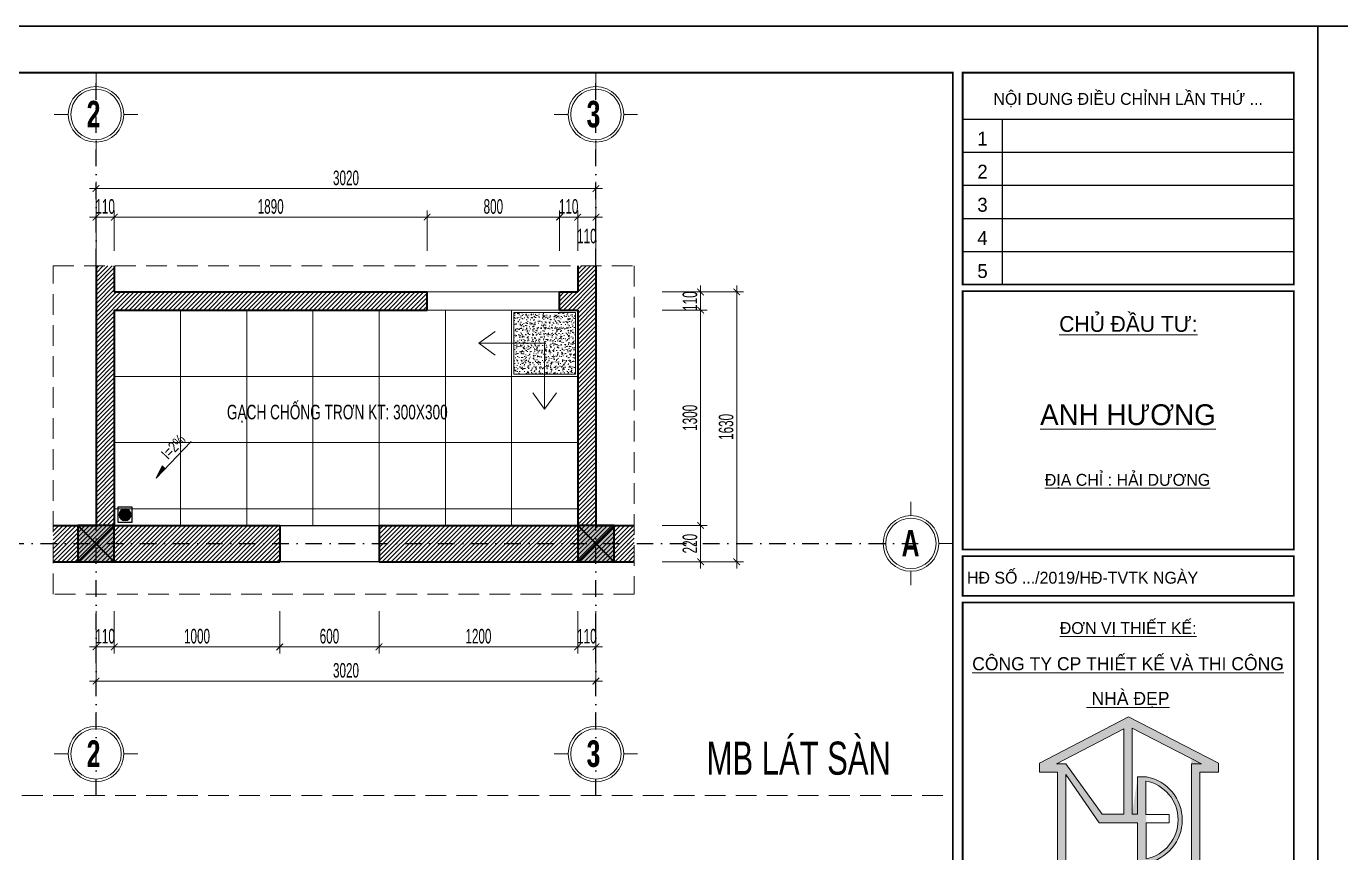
# Model space of a CAD drawing. Header units: inches. Extents: x 274208 to 641690, y -81912 to 129129.
# Drawn here: x 452918 to 460858, y -8001 to -3010 of the extents above; entities that cross this region are included whole.
import ezdxf
from ezdxf.enums import TextEntityAlignment as Align

# ---------------------------------------------------------------- set-up
doc = ezdxf.new("R2010")
doc.units = ezdxf.units.IN
doc.header["$MEASUREMENT"] = 0
doc.header["$PDMODE"] = 3
for name, pattern in [('$1$HIDDEN', [0.375, 0.25, -0.125]), ('DASHDOT', [1, 0.5, -0.25, 0, -0.25]), ('HIDDEN', [0.375, 0.25, -0.125])]:
    doc.linetypes.add(name, pattern=pattern)
for name, color, linetype, lineweight in [('01.Cut', 255, 'Continuous', 35), ('03.Manh', 251, 'Continuous', 13), ('05.Text', 253, 'Continuous', 18), ('06.betong', 2, 'Continuous', 35), ('08.Dim', 156, 'Continuous', 15), ('09.Hatch', 250, 'Continuous', 5), ('11.Khung bo', 32, 'Continuous', 50), ('12.Khung', 36, 'Continuous', 25), ('KH', 143, 'Continuous', 9)]:
    doc.layers.add(name, color=color, linetype=linetype, lineweight=lineweight)
for name, color, linetype in [('HACH', 250, 'Continuous'), ('NET VUA', 143, 'Continuous'), ('text', 7, 'Continuous'), ('TRUC', 250, 'DASHDOT')]:
    doc.layers.add(name, color=color, linetype=linetype)
doc.layers.add('Tpl_Bound', color=1, linetype='Continuous', plot=False)
doc.styles.add('AVANT', font='')
doc.styles.add('AVANTHB', font='')
doc.styles.add('Chuthich', font='', dxfattribs={"width": 0.8})
doc.styles.add('TT5_Ghi chu 1', font='', dxfattribs={"width": 0.7, "height": 240})
doc.styles.add('TT5_Text Dim', font='hoatbif.shx', dxfattribs={"width": 0.6})
doc.styles.add('VnAvantH', font='')
doc.styles.get('AVANT').set_extended_font_data('.VnAvant')
doc.styles.get('AVANTHB').set_extended_font_data('.VnAvantH', bold=True)
doc.styles.get('Chuthich').set_extended_font_data('.VnAvantH')
doc.styles.get('TT5_Ghi chu 1').set_extended_font_data('.VnBlackH')
doc.styles.get('VnAvantH').set_extended_font_data('.VnAvantH')
doc.dimstyles.new('TT5_Dim 1-40', dxfattribs={"dimscale": 40, "dimtxt": 2.2, "dimasz": 1, "dimexe": 1, "dimexo": 0.5, "dimgap": 0.5, "dimtad": 1, "dimdec": 0, "dimzin": 0, "dimdsep": 46, "dimtxsty": 'TT5_Text Dim', "dimblk": 'ARCHTICK', "dimcen": 0, "dimdle": 1, "dimclrd": 256, "dimclre": 256, "dimclrt": 1, "dimadec": 0, "dimazin": 0, "dimtfac": 0.015, "dimtdec": 0, "dimtix": 1, "dimtmove": 2, "dimatfit": 3, "dimldrblk": 'DOT', "dimfxl": 1, "dimtolj": 1, "dimtzin": 0, "dimlwd": -1, "dimlwe": -1, "dimarcsym": 1})

# ---------------------------------------------------------------- blocks, each defined once
blk = doc.blocks.new('100')
at = {"layer": '05.Text'}
h = blk.add_hatch(color=3, dxfattribs=at)
h.paths.add_polyline_path([(1897375, -927367), (1897375, -927501), (1897646, -927501), (1897646, -928998), (1898856, -928998), (1899794, -928998), (1899794, -927501), (1900078, -927501), (1900078, -927366), (1898717, -926668)])
h.paths.add_polyline_path([(1898772, -928138), (1898858, -927562, -0.921492), (1898987, -928872), (1899668, -928872), (1899668, -927297), (1898772, -926837)], flags=16)
h.paths.add_polyline_path([(1898646, -926846), (1898646, -928138), (1898318, -928138), (1897771, -927375), (1897631, -927375)], flags=16)
h.paths.add_polyline_path([(1898982, -927636, -0.822042), (1898987, -928808), (1898987, -928139), (1898982, -928139)], flags=16)
h.paths.add_polyline_path([(1897771, -927537), (1898273, -928265), (1898856, -928265), (1898856, -928872), (1897771, -928872)], flags=16)
for p, q in [((1898717, -926668), (1897375, -927367)), ((1900078, -927366), (1898717, -926668)), ((1899821, -927376), (1898772, -926837)), ((1898772, -926837), (1898772, -928138)), ((1898646, -926846), (1897631, -927375)), ((1898646, -926846), (1898646, -928138)), ((1897375, -927367), (1897375, -927501)), ((1897631, -927375), (1897771, -927375)), ((1897771, -927375), (1897771, -927375)), ((1897771, -927375), (1898318, -928138)), ((1899668, -928872), (1899668, -927376)), ((1899668, -927376), (1899821, -927376)), ((1900078, -927501), (1900078, -927366)), ((1897375, -927501), (1897646, -927501)), ((1897646, -927501), (1897646, -928998)), ((1897771, -927537), (1897771, -928872)), ((1898273, -928265), (1897771, -927537)), ((1898856, -928138), (1898856, -927573)), ((1898856, -928138), (1898856, -927573)), ((1898856, -927573), (1898987, -927573)), ((1898982, -927636), (1898982, -928139)), ((1899794, -928998), (1899794, -927501)), ((1899794, -927501), (1900078, -927501)), ((1898318, -928138), (1898646, -928138)), ((1898772, -928138), (1898856, -928138)), ((1898982, -928139), (1899330, -928139)), ((1899330, -928139), (1899330, -928265)), ((1898856, -928265), (1898273, -928265)), ((1898856, -928872), (1898856, -928265)), ((1899330, -928265), (1898987, -928265)), ((1898987, -928265), (1898987, -928808))]:
    blk.add_line(p, q, dxfattribs=at)
for radius, start, end in [(598, 281.4298, 79.1164), (660, 280.3316, 79.6684)]:
    blk.add_arc((1898869, -928223), radius, start, end, dxfattribs=at)
at = {"layer": '11.Khung bo', "const_width": 26.7}
for points in [[(1860913, -945240), (1860913, -916940), (1896063, -916940), (1896063, -945240)], [(1896213, -920140), (1896213, -916940), (1901213, -916940), (1901213, -920140)], [(1896213, -924140), (1901213, -924140), (1901213, -920240), (1896213, -920240)], [(1896213, -924840), (1901213, -924840), (1901213, -924240), (1896213, -924240)], [(1896213, -930771), (1901213, -930771), (1901213, -924940), (1896213, -924940)]]:
    blk.add_lwpolyline(points, close=True, dxfattribs=at)
at = {"layer": '12.Khung'}
for p, q in [((1896213, -917640), (1901213, -917640)), ((1896813, -920140), (1896813, -917640)), ((1896213, -918140), (1901213, -918140)), ((1896213, -918640), (1901213, -918640)), ((1896213, -919140), (1901213, -919140)), ((1896213, -919640), (1901213, -919640))]:
    blk.add_line(p, q, dxfattribs=at)
at = {"layer": '12.Khung', "color": 1}
blk.add_lwpolyline([(1901579, -945940), (1901579, -916240), (1859580, -916240), (1859580, -945940)], close=True, dxfattribs=at)
at = {"layer": '05.Text', "style": 'VnAvantH'}
for s, p in [('Néi dung ®iÒu chØnh lÇn thø ...', (1898713, -917329)), ('H§ sè .../2019/H§-TVTK ngµy ', (1898057, -924540))]:
    blk.add_text(s, height=180, dxfattribs=at).set_placement(p, align=Align.MIDDLE)
at = {"layer": '05.Text'}
for s, height, style, p in [('1', 210, 'AVANT', (1896513, -918040)), ('2', 210, 'AVANT', (1896513, -918540)), ('3', 210, 'AVANT', (1896513, -919040)), ('4', 210, 'AVANT', (1896513, -919540)), ('5', 210, 'AVANT', (1896513, -920040)), ('%%uChñ ®Çu t\xad:', 237.6, 'VnAvantH', (1898716, -920853)), ('%%Uanh H¦¥NG', 313.63, 'VnAvantH', (1898709, -922261)), ('%%U®Þa chØ : H¶I D¦¥NG', 180, 'VnAvantH', (1898703, -923178)), ('%%U®¬n vÞ thiÕt kÕ:', 180, 'VnAvantH', (1898713, -925416)), ('%%Uc«ng ty cp thiÕt kÕ vµ thi c«ng', 198, 'VnAvantH', (1898711, -925964)), ('%%U nhµ ®Ñp', 198, 'VnAvantH', (1898711, -926487))]:
    blk.add_text(s, height=height, dxfattribs=dict(at, style=style)).set_placement(p, align=Align.CENTER)
blk = doc.blocks.new('\xad3yjrtuktyl')
at = {"layer": '06.betong'}
blk.add_hatch(color=0, dxfattribs=at).paths.add_polyline_path([(-110, -110), (110, -110), (110, 110), (-110, 110)])
at = {"layer": '06.betong', "color": 0}
for p, q in [((-110, 110), (110, -110)), ((-110, -110), (110, 110))]:
    blk.add_line(p, q, dxfattribs=at)
blk.add_lwpolyline([(-110, -110), (110, -110), (110, 110), (-110, 110)], close=True, dxfattribs=at)
blk = doc.blocks.new('WH1')
h = blk.add_hatch()
h.set_pattern_fill('HONEY', color=250, angle=-180, style=0)
h.set_pattern_definition([(180, (28744.471, 7941.3756), (-4.7625, -2.74963), [3.175, -6.35]), (300, (28744.471, 7941.3756), (4.76249943, -2.74963099), [3.175, -6.35]), (240, (28744.471, 7941.3756), (-5.7e-07, -5.49926099), [-6.35, 3.175])])
h.paths.add_polyline_path([(120, 71, 1), (23, 71, 1)])
for p, q in [((0, 0), (0, 141)), ((0, 141), (146, 141)), ((146, 141), (146, 0)), ((146, 0), (0, 0))]:
    blk.add_line(p, q)
blk.add_circle((72, 71), 58.6)
at = {"color": 8}
blk.add_circle((72, 71), 48.6, dxfattribs=at)
blk = doc.blocks.new('_ARCHTICK')
at = {"color": 0, "linetype": 'ByBlock', "const_width": 0.15}
blk.add_lwpolyline([(-0.5, -0.5), (0.5, 0.5)], dxfattribs=at)
blk = doc.blocks.new('*D1163')
at = {"layer": '08.Dim', "transparency": 16777216}
for p, q in [((453339.3, -4366.4), (453339.3, -4123)), ((453449.3, -4366.4), (453449.3, -4123)), ((453339.3, -4163), (453299.3, -4163)), ((453339.3, -4163), (453449.3, -4163)), ((453449.3, -4163), (453489.3, -4163))]:
    blk.add_line(p, q, dxfattribs=at)
at = {"layer": 'Defpoints', "color": 0, "transparency": 16777216}
for p in [(453449.3, -4163), (453339.3, -4386.4), (453449.3, -4386.4)]:
    blk.add_point(p, dxfattribs=at)
at = {"layer": '08.Dim', "transparency": 16777216, "xscale": 40, "yscale": 40, "zscale": 40}
blk.add_blockref('_ARCHTICK', (453339.3, -4163), dxfattribs=at)
at = {"layer": '08.Dim', "transparency": 16777216, "xscale": 40, "yscale": 40, "zscale": 40, "rotation": 180}
blk.add_blockref('_ARCHTICK', (453449.3, -4163), dxfattribs=at)
at = {"layer": '08.Dim', "color": 1, "transparency": 16777216, "insert": (453394.3, -4099), "char_height": 88, "attachment_point": 5, "style": 'TT5_Text Dim'}
blk.add_mtext('\\A1;110', dxfattribs=at)
blk = doc.blocks.new('_DOT')
at = {"color": 1, "linetype": 'ByBlock'}
blk.add_line((-0.5, 0), (-1, 0), dxfattribs=at)
at = {"color": 1, "linetype": 'ByBlock', "const_width": 0.5}
blk.add_lwpolyline([(-0.25, 0, 1), (0.25, 0, 1)], format="xyb", close=True, dxfattribs=at)
blk = doc.blocks.new('*D1164')
at = {"layer": '08.Dim', "transparency": 16777216}
for p, q in [((453449.3, -4366.4), (453449.3, -4123)), ((455339.3, -4366.4), (455339.3, -4123)), ((453409.3, -4163), (455379.3, -4163))]:
    blk.add_line(p, q, dxfattribs=at)
at = {"layer": 'Defpoints', "color": 0, "transparency": 16777216}
for p in [(455339.3, -4163), (453449.3, -4386.4), (455339.3, -4386.4)]:
    blk.add_point(p, dxfattribs=at)
at = {"layer": '08.Dim', "transparency": 16777216, "xscale": 40, "yscale": 40, "zscale": 40, "rotation": 180}
blk.add_blockref('_ARCHTICK', (453449.3, -4163), dxfattribs=at)
at = {"layer": '08.Dim', "transparency": 16777216, "xscale": 40, "yscale": 40, "zscale": 40}
blk.add_blockref('_ARCHTICK', (455339.3, -4163), dxfattribs=at)
at = {"layer": '08.Dim', "color": 1, "transparency": 16777216, "insert": (454394.3, -4099), "char_height": 88, "attachment_point": 5, "style": 'TT5_Text Dim'}
blk.add_mtext('\\A1;1890', dxfattribs=at)
blk = doc.blocks.new('*D1165')
at = {"layer": '08.Dim', "transparency": 16777216}
for p, q in [((455339.3, -4366.4), (455339.3, -4123)), ((456139.3, -4366.4), (456139.3, -4123)), ((455299.3, -4163), (456179.3, -4163))]:
    blk.add_line(p, q, dxfattribs=at)
at = {"layer": 'Defpoints', "color": 0, "transparency": 16777216}
for p in [(456139.3, -4163), (455339.3, -4386.4), (456139.3, -4386.4)]:
    blk.add_point(p, dxfattribs=at)
at = {"layer": '08.Dim', "transparency": 16777216, "xscale": 40, "yscale": 40, "zscale": 40, "rotation": 180}
blk.add_blockref('_ARCHTICK', (455339.3, -4163), dxfattribs=at)
at = {"layer": '08.Dim', "transparency": 16777216, "xscale": 40, "yscale": 40, "zscale": 40}
blk.add_blockref('_ARCHTICK', (456139.3, -4163), dxfattribs=at)
at = {"layer": '08.Dim', "color": 1, "transparency": 16777216, "insert": (455739.3, -4099), "char_height": 88, "attachment_point": 5, "style": 'TT5_Text Dim'}
blk.add_mtext('\\A1;800', dxfattribs=at)
blk = doc.blocks.new('*D1166')
at = {"layer": '08.Dim', "transparency": 16777216}
for p, q in [((456139.3, -4366.4), (456139.3, -4123)), ((456249.3, -4366.4), (456249.3, -4123)), ((456139.3, -4163), (456099.3, -4163)), ((456139.3, -4163), (456249.3, -4163)), ((456249.3, -4163), (456289.3, -4163))]:
    blk.add_line(p, q, dxfattribs=at)
at = {"layer": 'Defpoints', "color": 0, "transparency": 16777216}
for p in [(456249.3, -4163), (456139.3, -4386.4), (456249.3, -4386.4)]:
    blk.add_point(p, dxfattribs=at)
at = {"layer": '08.Dim', "transparency": 16777216, "xscale": 40, "yscale": 40, "zscale": 40}
blk.add_blockref('_ARCHTICK', (456139.3, -4163), dxfattribs=at)
at = {"layer": '08.Dim', "transparency": 16777216, "xscale": 40, "yscale": 40, "zscale": 40, "rotation": 180}
blk.add_blockref('_ARCHTICK', (456249.3, -4163), dxfattribs=at)
at = {"layer": '08.Dim', "color": 1, "transparency": 16777216, "insert": (456194.3, -4099), "char_height": 88, "attachment_point": 5, "style": 'TT5_Text Dim'}
blk.add_mtext('\\A1;110', dxfattribs=at)
blk = doc.blocks.new('*D1167')
at = {"layer": '08.Dim', "transparency": 16777216}
for p, q in [((456249.3, -4366.4), (456249.3, -4123)), ((456359.3, -4366.4), (456359.3, -4123)), ((456209.3, -4163), (456399.3, -4163))]:
    blk.add_line(p, q, dxfattribs=at)
at = {"layer": 'Defpoints', "color": 0, "transparency": 16777216}
for p in [(456359.3, -4163), (456249.3, -4386.4), (456359.3, -4386.4)]:
    blk.add_point(p, dxfattribs=at)
at = {"layer": '08.Dim', "transparency": 16777216, "xscale": 40, "yscale": 40, "zscale": 40, "rotation": 180}
blk.add_blockref('_ARCHTICK', (456249.3, -4163), dxfattribs=at)
at = {"layer": '08.Dim', "transparency": 16777216, "xscale": 40, "yscale": 40, "zscale": 40}
blk.add_blockref('_ARCHTICK', (456359.3, -4163), dxfattribs=at)
at = {"layer": '08.Dim', "color": 1, "transparency": 16777216, "insert": (456304.3, -4277.9), "char_height": 88, "attachment_point": 5, "style": 'TT5_Text Dim'}
blk.add_mtext('\\A1;110', dxfattribs=at)
blk = doc.blocks.new('*D1168')
at = {"layer": '08.Dim', "transparency": 16777216}
for p, q in [((453339.3, -4366.4), (453339.3, -3950.5)), ((456359.3, -4366.4), (456359.3, -3950.5)), ((453299.3, -3990.5), (456399.3, -3990.5))]:
    blk.add_line(p, q, dxfattribs=at)
at = {"layer": 'Defpoints', "color": 0, "transparency": 16777216}
for p in [(456359.3, -3990.5), (453339.3, -4386.4), (456359.3, -4386.4)]:
    blk.add_point(p, dxfattribs=at)
at = {"layer": '08.Dim', "transparency": 16777216, "xscale": 40, "yscale": 40, "zscale": 40, "rotation": 180}
blk.add_blockref('_ARCHTICK', (453339.3, -3990.5), dxfattribs=at)
at = {"layer": '08.Dim', "transparency": 16777216, "xscale": 40, "yscale": 40, "zscale": 40}
blk.add_blockref('_ARCHTICK', (456359.3, -3990.5), dxfattribs=at)
at = {"layer": '08.Dim', "color": 1, "transparency": 16777216, "insert": (454849.3, -3926.5), "char_height": 88, "attachment_point": 5, "style": 'TT5_Text Dim'}
blk.add_mtext('\\A1;3020', dxfattribs=at)
blk = doc.blocks.new('*D1173')
at = {"layer": '08.Dim', "transparency": 16777216}
for p, q in [((456991.3, -4614.9), (456991.3, -4574.9)), ((456759.9, -4614.9), (457031.3, -4614.9)), ((456991.3, -4614.9), (456991.3, -4724.9)), ((456759.9, -4724.9), (457031.3, -4724.9)), ((456991.3, -4724.9), (456991.3, -4764.9))]:
    blk.add_line(p, q, dxfattribs=at)
at = {"layer": 'Defpoints', "color": 0, "transparency": 16777216}
for p in [(456739.9, -4614.9), (456739.9, -4724.9), (456991.3, -4724.9)]:
    blk.add_point(p, dxfattribs=at)
at = {"layer": '08.Dim', "transparency": 16777216, "xscale": 40, "yscale": 40, "zscale": 40}
for p, rotation in [((456991.3, -4614.9), 270), ((456991.3, -4724.9), 90)]:
    blk.add_blockref('_ARCHTICK', p, dxfattribs=dict(at, rotation=rotation))
at = {"layer": '08.Dim', "color": 1, "transparency": 16777216, "insert": (456927.3, -4669.9), "char_height": 88, "attachment_point": 5, "rotation": 90, "style": 'TT5_Text Dim'}
blk.add_mtext('\\A1;110', dxfattribs=at)
blk = doc.blocks.new('*D1174')
at = {"layer": '08.Dim', "transparency": 16777216}
for p, q in [((456759.9, -4724.9), (457031.3, -4724.9)), ((456991.3, -4684.9), (456991.3, -6064.9)), ((456759.9, -6024.9), (457031.3, -6024.9))]:
    blk.add_line(p, q, dxfattribs=at)
at = {"layer": 'Defpoints', "color": 0, "transparency": 16777216}
for p in [(456739.9, -4724.9), (456739.9, -6024.9), (456991.3, -6024.9)]:
    blk.add_point(p, dxfattribs=at)
at = {"layer": '08.Dim', "transparency": 16777216, "xscale": 40, "yscale": 40, "zscale": 40}
for p, rotation in [((456991.3, -4724.9), 90), ((456991.3, -6024.9), 270)]:
    blk.add_blockref('_ARCHTICK', p, dxfattribs=dict(at, rotation=rotation))
at = {"layer": '08.Dim', "color": 1, "transparency": 16777216, "insert": (456927.3, -5374.9), "char_height": 88, "attachment_point": 5, "rotation": 90, "style": 'TT5_Text Dim'}
blk.add_mtext('\\A1;1300', dxfattribs=at)
blk = doc.blocks.new('*D1175')
at = {"layer": '08.Dim', "transparency": 16777216}
for p, q in [((456759.9, -6024.9), (457031.3, -6024.9)), ((456991.3, -5984.9), (456991.3, -6284.9)), ((456759.9, -6244.9), (457031.3, -6244.9))]:
    blk.add_line(p, q, dxfattribs=at)
at = {"layer": 'Defpoints', "color": 0, "transparency": 16777216}
for p in [(456739.9, -6024.9), (456739.9, -6244.9), (456991.3, -6244.9)]:
    blk.add_point(p, dxfattribs=at)
at = {"layer": '08.Dim', "transparency": 16777216, "xscale": 40, "yscale": 40, "zscale": 40}
for p, rotation in [((456991.3, -6024.9), 90), ((456991.3, -6244.9), 270)]:
    blk.add_blockref('_ARCHTICK', p, dxfattribs=dict(at, rotation=rotation))
at = {"layer": '08.Dim', "color": 1, "transparency": 16777216, "insert": (456927.3, -6134.9), "char_height": 88, "attachment_point": 5, "rotation": 90, "style": 'TT5_Text Dim'}
blk.add_mtext('\\A1;220', dxfattribs=at)
blk = doc.blocks.new('*D1176')
at = {"layer": '08.Dim', "transparency": 16777216}
for p, q in [((457209.7, -4574.9), (457209.7, -6284.9)), ((456759.9, -4614.9), (457249.7, -4614.9)), ((456759.9, -6244.9), (457249.7, -6244.9))]:
    blk.add_line(p, q, dxfattribs=at)
at = {"layer": 'Defpoints', "color": 0, "transparency": 16777216}
for p in [(456739.9, -4614.9), (456739.9, -6244.9), (457209.7, -6244.9)]:
    blk.add_point(p, dxfattribs=at)
at = {"layer": '08.Dim', "transparency": 16777216, "xscale": 40, "yscale": 40, "zscale": 40}
for p, rotation in [((457209.7, -4614.9), 90), ((457209.7, -6244.9), 270)]:
    blk.add_blockref('_ARCHTICK', p, dxfattribs=dict(at, rotation=rotation))
at = {"layer": '08.Dim', "color": 1, "transparency": 16777216, "insert": (457145.7, -5429.9), "char_height": 88, "attachment_point": 5, "rotation": 90, "style": 'TT5_Text Dim'}
blk.add_mtext('\\A1;1630', dxfattribs=at)
blk = doc.blocks.new('*D1177')
at = {"layer": '08.Dim', "transparency": 16777216}
for p, q in [((453339.3, -6543), (453339.3, -6798.2)), ((453449.3, -6543), (453449.3, -6798.2)), ((453339.3, -6758.2), (453299.3, -6758.2)), ((453339.3, -6758.2), (453449.3, -6758.2)), ((453449.3, -6758.2), (453489.3, -6758.2))]:
    blk.add_line(p, q, dxfattribs=at)
at = {"layer": 'Defpoints', "color": 0, "transparency": 16777216}
for p in [(453339.3, -6523), (453449.3, -6523), (453449.3, -6758.2)]:
    blk.add_point(p, dxfattribs=at)
at = {"layer": '08.Dim', "transparency": 16777216, "xscale": 40, "yscale": 40, "zscale": 40}
blk.add_blockref('_ARCHTICK', (453339.3, -6758.2), dxfattribs=at)
at = {"layer": '08.Dim', "transparency": 16777216, "xscale": 40, "yscale": 40, "zscale": 40, "rotation": 180}
blk.add_blockref('_ARCHTICK', (453449.3, -6758.2), dxfattribs=at)
at = {"layer": '08.Dim', "color": 1, "transparency": 16777216, "insert": (453394.3, -6694.2), "char_height": 88, "attachment_point": 5, "style": 'TT5_Text Dim'}
blk.add_mtext('\\A1;110', dxfattribs=at)
blk = doc.blocks.new('*D1178')
at = {"layer": '08.Dim', "transparency": 16777216}
for p, q in [((453449.3, -6543), (453449.3, -6798.2)), ((454449.3, -6543), (454449.3, -6798.2)), ((453409.3, -6758.2), (454489.3, -6758.2))]:
    blk.add_line(p, q, dxfattribs=at)
at = {"layer": 'Defpoints', "color": 0, "transparency": 16777216}
for p in [(453449.3, -6523), (454449.3, -6523), (454449.3, -6758.2)]:
    blk.add_point(p, dxfattribs=at)
at = {"layer": '08.Dim', "transparency": 16777216, "xscale": 40, "yscale": 40, "zscale": 40, "rotation": 180}
blk.add_blockref('_ARCHTICK', (453449.3, -6758.2), dxfattribs=at)
at = {"layer": '08.Dim', "transparency": 16777216, "xscale": 40, "yscale": 40, "zscale": 40}
blk.add_blockref('_ARCHTICK', (454449.3, -6758.2), dxfattribs=at)
at = {"layer": '08.Dim', "color": 1, "transparency": 16777216, "insert": (453949.3, -6694.2), "char_height": 88, "attachment_point": 5, "style": 'TT5_Text Dim'}
blk.add_mtext('\\A1;1000', dxfattribs=at)
blk = doc.blocks.new('*D1179')
at = {"layer": '08.Dim', "transparency": 16777216}
for p, q in [((454449.3, -6543), (454449.3, -6798.2)), ((455049.3, -6543), (455049.3, -6798.2)), ((454409.3, -6758.2), (455089.3, -6758.2))]:
    blk.add_line(p, q, dxfattribs=at)
at = {"layer": 'Defpoints', "color": 0, "transparency": 16777216}
for p in [(454449.3, -6523), (455049.3, -6523), (455049.3, -6758.2)]:
    blk.add_point(p, dxfattribs=at)
at = {"layer": '08.Dim', "transparency": 16777216, "xscale": 40, "yscale": 40, "zscale": 40, "rotation": 180}
blk.add_blockref('_ARCHTICK', (454449.3, -6758.2), dxfattribs=at)
at = {"layer": '08.Dim', "transparency": 16777216, "xscale": 40, "yscale": 40, "zscale": 40}
blk.add_blockref('_ARCHTICK', (455049.3, -6758.2), dxfattribs=at)
at = {"layer": '08.Dim', "color": 1, "transparency": 16777216, "insert": (454749.3, -6694.2), "char_height": 88, "attachment_point": 5, "style": 'TT5_Text Dim'}
blk.add_mtext('\\A1;600', dxfattribs=at)
blk = doc.blocks.new('*D1180')
at = {"layer": '08.Dim', "transparency": 16777216}
for p, q in [((455049.3, -6543), (455049.3, -6798.2)), ((456249.3, -6543), (456249.3, -6798.2)), ((455009.3, -6758.2), (456289.3, -6758.2))]:
    blk.add_line(p, q, dxfattribs=at)
at = {"layer": 'Defpoints', "color": 0, "transparency": 16777216}
for p in [(455049.3, -6523), (456249.3, -6523), (456249.3, -6758.2)]:
    blk.add_point(p, dxfattribs=at)
at = {"layer": '08.Dim', "transparency": 16777216, "xscale": 40, "yscale": 40, "zscale": 40, "rotation": 180}
blk.add_blockref('_ARCHTICK', (455049.3, -6758.2), dxfattribs=at)
at = {"layer": '08.Dim', "transparency": 16777216, "xscale": 40, "yscale": 40, "zscale": 40}
blk.add_blockref('_ARCHTICK', (456249.3, -6758.2), dxfattribs=at)
at = {"layer": '08.Dim', "color": 1, "transparency": 16777216, "insert": (455649.3, -6694.2), "char_height": 88, "attachment_point": 5, "style": 'TT5_Text Dim'}
blk.add_mtext('\\A1;1200', dxfattribs=at)
blk = doc.blocks.new('*D1181')
at = {"layer": '08.Dim', "transparency": 16777216}
for p, q in [((456249.3, -6543), (456249.3, -6798.2)), ((456359.3, -6543), (456359.3, -6798.2)), ((456249.3, -6758.2), (456209.3, -6758.2)), ((456249.3, -6758.2), (456359.3, -6758.2)), ((456359.3, -6758.2), (456399.3, -6758.2))]:
    blk.add_line(p, q, dxfattribs=at)
at = {"layer": 'Defpoints', "color": 0, "transparency": 16777216}
for p in [(456249.3, -6523), (456359.3, -6523), (456359.3, -6758.2)]:
    blk.add_point(p, dxfattribs=at)
at = {"layer": '08.Dim', "transparency": 16777216, "xscale": 40, "yscale": 40, "zscale": 40}
blk.add_blockref('_ARCHTICK', (456249.3, -6758.2), dxfattribs=at)
at = {"layer": '08.Dim', "transparency": 16777216, "xscale": 40, "yscale": 40, "zscale": 40, "rotation": 180}
blk.add_blockref('_ARCHTICK', (456359.3, -6758.2), dxfattribs=at)
at = {"layer": '08.Dim', "color": 1, "transparency": 16777216, "insert": (456304.3, -6694.2), "char_height": 88, "attachment_point": 5, "style": 'TT5_Text Dim'}
blk.add_mtext('\\A1;110', dxfattribs=at)
blk = doc.blocks.new('*D1182')
at = {"layer": '08.Dim', "transparency": 16777216}
for p, q in [((453339.3, -6543), (453339.3, -7004.7)), ((456359.3, -6543), (456359.3, -7004.7)), ((453299.3, -6964.7), (456399.3, -6964.7))]:
    blk.add_line(p, q, dxfattribs=at)
at = {"layer": 'Defpoints', "color": 0, "transparency": 16777216}
for p in [(453339.3, -6523), (456359.3, -6523), (456359.3, -6964.7)]:
    blk.add_point(p, dxfattribs=at)
at = {"layer": '08.Dim', "transparency": 16777216, "xscale": 40, "yscale": 40, "zscale": 40, "rotation": 180}
blk.add_blockref('_ARCHTICK', (453339.3, -6964.7), dxfattribs=at)
at = {"layer": '08.Dim', "transparency": 16777216, "xscale": 40, "yscale": 40, "zscale": 40}
blk.add_blockref('_ARCHTICK', (456359.3, -6964.7), dxfattribs=at)
at = {"layer": '08.Dim', "color": 1, "transparency": 16777216, "insert": (454849.3, -6900.7), "char_height": 88, "attachment_point": 5, "style": 'TT5_Text Dim'}
blk.add_mtext('\\A1;3020', dxfattribs=at)
blk = doc.blocks.new('jhgfyhtfhdfdf')
at = {"layer": '09.Hatch'}
h = blk.add_hatch(dxfattribs=at)
h.set_pattern_fill('AR-CONC', color=256, scale=10, double=1)
h.set_pattern_definition([(50, (-155818.35, 46424.25), (71.726018, -6.275213), [7.5, -82.5]), (355, (-155818.35, 46424.25), (-13.875133, 75.219213), [6, -66]), (100.451444, (-155812.375, 46423.73), (57.850885, 68.944), [6.37402, -70.11421]), (46.1842, (-155818.35, 46444.25), (106.724133, -16.55193), [11.25, -123.75]), (96.635635, (-155809.46, 46442.87), (93.466195, 97.41186), [9.561034, -105.171376]), (351.184164, (-155818.35, 46444.25), (93.466195, 97.41186), [9, -99]), (21, (-155808.35, 46439.25), (59.690705, -40.26189), [7.5, -82.5]), (326, (-155808.35, 46439.25), (24.331533, 72.515005), [6, -66]), (71.451445, (-155803.38, 46435.896), (84.022238, 32.253115), [6.37402, -70.11421]), (37.5, (-155818.352, 46424.25), (1.2159855, 33.2893854), [0, -65.2, 0, -67, 0, -66.25]), (7.5, (-155818.352, 46424.25), (26.306954, 39.441171), [0, -38.2, 0, -63.7, 0, -25.25]), (327.5, (-155840.652, 46424.25), (53.3822436, -2.255487), [0, -25, 0, -78, 0, -103.5]), (317.5, (-155850.65, 46424.25), (58.318617, 10.010498), [0, -32.5, 0, -51.8, 0, -73.5])])
h.paths.add_polyline_path([(-280, -280), (280, -280), (280, 280), (-280, 280)])
at = {"layer": '09.Hatch', "color": 1}
for p, q in [((0, 597), (-106, 449)), ((0, 0), (0, 597)), ((0, 597), (106, 449)), ((0, 0), (597, 0)), ((597, 0), (449, 106)), ((597, 0), (449, -106))]:
    blk.add_line(p, q, dxfattribs=at)
at = {"layer": '09.Hatch'}
blk.add_lwpolyline([(-300, -300), (300, -300), (300, 300), (-300, 300)], close=True, dxfattribs=at)
at = {"layer": '09.Hatch', "color": 1}
blk.add_lwpolyline([(-280, -280), (280, -280), (280, 280), (-280, 280)], close=True, dxfattribs=at)
blk = doc.blocks.new('doc')
at = {"layer": 'KH'}
blk.add_lwpolyline([(11, 0), (1134, 0), (845, 92), (845, 0)], dxfattribs=at)
blk.add_solid([(845, 92), (845, 0), (1134, 0)], dxfattribs=at)
at = {"layer": 'text', "style": 'Chuthich', "width": 0.8}
blk.add_attdef('I=0.5%', text='', height=220, dxfattribs=at).set_placement((355, 208), align=Align.MIDDLE_CENTER)
blk = doc.blocks.new('DANHTRUC')
for p, q in [((980383, -947347), (980383, -947137)), ((979963, -947767), (979753, -947767)), ((980803, -947767), (981013, -947767)), ((980383, -948187), (980383, -948397))]:
    blk.add_line(p, q)
for radius in [420, 380]:
    blk.add_circle((980383, -947767), radius)

msp = doc.modelspace()

# ---------------------------------------------------------------- hatches: boundary and pattern name
at = {"layer": '09.Hatch'}
h = msp.add_hatch(dxfattribs=at)
h.set_pattern_fill('ANSI31', color=256, scale=150, style=0)
h.set_pattern_definition([(45, (453079.59, -6244.949), (-13.25825, 13.25825), [])])
h.paths.add_polyline_path([(454449.3, -6024.9), (453449.3, -6024.9), (453449.3, -4724.9), (455339.3, -4724.9), (455339.3, -4614.9), (453449.3, -4614.9), (453449.3, -4456.4), (453339.3, -4456.4), (453339.3, -6024.9), (453079.6, -6024.9), (453079.6, -6244.9), (454449.3, -6244.9)])
h.paths.add_polyline_path([(456591, -6024.9), (456359.3, -6024.9), (456359.3, -4456.4), (456249.3, -4456.4), (456249.3, -4614.9), (456139.3, -4614.9), (456139.3, -4724.9), (456249.3, -4724.9), (456249.3, -6024.9), (455049.3, -6024.9), (455049.3, -6244.9), (456591, -6244.9)])
at = {"layer": '09.Hatch', "linetype": 'HIDDEN'}
h = msp.add_hatch(dxfattribs=at)
h.set_pattern_fill('NET', color=256, scale=3200, style=0)
h.set_pattern_definition([(0, (455849.32, -5124.95), (0, 400), []), (90, (455849.32, -5124.95), (-400, 2e-14), [])])
h.paths.add_polyline_path([(453449.3, -4724.9), (456249.3, -4724.9), (456249.3, -6024.9), (453449.3, -6024.9)])

# ---------------------------------------------------------------- linework, layer by layer
at = {"layer": '01.Cut'}
for p, q in [((453339.3, -4456.4), (453339.3, -6024.9)), ((453449.3, -4456.4), (453449.3, -4614.9)), ((456249.3, -4456.4), (456249.3, -4614.9)), ((456359.3, -4456.4), (456359.3, -6024.9)), ((453449.3, -4614.9), (455339.3, -4614.9)), ((455339.3, -4724.9), (455339.3, -4614.9)), ((456139.3, -4614.9), (456249.3, -4614.9)), ((456139.3, -4724.9), (456139.3, -4614.9)), ((453449.3, -4724.9), (453449.3, -6024.9)), ((453449.3, -4724.9), (455339.3, -4724.9)), ((456139.3, -4724.9), (456249.3, -4724.9)), ((456249.3, -4724.9), (456249.3, -6024.9)), ((453079.6, -6024.9), (453339.3, -6024.9)), ((453449.3, -6024.9), (454449.3, -6024.9)), ((454449.3, -6024.9), (454449.3, -6244.9)), ((455049.3, -6024.9), (456249.3, -6024.9)), ((455049.3, -6024.9), (455049.3, -6244.9)), ((456359.3, -6024.9), (456591, -6024.9))]:
    msp.add_line(p, q, dxfattribs=at)
for points in [[(453079.6, -6244.9), (454449.3, -6244.9)], [(455049.3, -6244.9), (456591, -6244.9)]]:
    msp.add_lwpolyline(points, dxfattribs=at)
at = {"layer": '03.Manh'}
msp.add_lwpolyline([(455339.3, -4614.9), (456139.3, -4614.9), (456139.3, -4724.9), (455339.3, -4724.9)], close=True, dxfattribs=at)
at = {"layer": '05.Text', "color": 6, "linetype": '$1$HIDDEN', "ltscale": 500}
msp.add_line((444454.5, -7656.7), (458514.4, -7656.7), dxfattribs=at)
msp.add_lwpolyline([(453079.6, -4456.4), (456591, -4456.4), (456591, -6439.7), (453079.6, -6439.7)], close=True, dxfattribs=at)
at = {"layer": 'NET VUA'}
msp.add_lwpolyline([(455049.3, -6244.9), (454449.3, -6244.9), (454449.3, -6024.9), (455049.3, -6024.9)], close=True, dxfattribs=at)
at = {"layer": 'Tpl_Bound', "color": 1}
for points in [[(443921.2, -14890.2), (443921.2, -3010.3), (460721, -3010.3), (460721, -14890.2)], [(460721, -19810.2), (460721, -3010.3), (472600.9, -3010.3), (472600.9, -19810.2)]]:
    msp.add_lwpolyline(points, close=True, dxfattribs=at)
at = {"layer": 'TRUC', "ltscale": 200}
for p, q in [((453339.3, -7656.7), (453339.3, -3290.3)), ((456359.3, -7656.7), (456359.3, -3290.3)), ((451402.7, -6134.9), (458350.9, -6134.9))]:
    msp.add_line(p, q, dxfattribs=at)

# ---------------------------------------------------------------- block references
at = {"layer": '01.Cut'}
for p in [(453339.3, -6134.9), (456359.3, -6134.9)]:
    msp.add_blockref('\xad3yjrtuktyl', p, dxfattribs=at)
at = {"layer": '05.Text', "xscale": 0.4, "yscale": 0.4, "zscale": 0.4}
for name, p in [('100', (-299910.7, 363485.7)), ('DANHTRUC', (61186, 375564.3)), ('DANHTRUC', (64206, 375564.3)), ('DANHTRUC', (66109, 372973.1)), ('DANHTRUC', (61186, 371701.9)), ('DANHTRUC', (64206, 371701.9))]:
    msp.add_blockref(name, p, dxfattribs=at)
at = {"layer": '05.Text', "xscale": 0.4, "yscale": 0.4, "zscale": 0.4, "rotation": 270}
msp.add_blockref('100', (839096.9, 740821.5), dxfattribs=at)
at = {"layer": '09.Hatch', "xscale": -0.6666666666666666, "yscale": 0.6666666666666666, "zscale": 0.6666666666666666, "rotation": 89.99999999999991}
msp.add_blockref('jhgfyhtfhdfdf', (456049.3, -4924.9), dxfattribs=at)
at = {"layer": 'HACH', "xscale": -0.6163566878531128, "yscale": 0.6163566878531128, "zscale": 0.6163566878531128, "rotation": 90}
msp.add_blockref('WH1', (453558.4, -5915.5), dxfattribs=at)
at = {"layer": 'text'}
ref = msp.add_blockref('doc', (453916.6, -5515.6), dxfattribs=dict(at, xscale=-0.2727272727264789, yscale=0.2727272727264788, zscale=0.2727272727264788, rotation=46.38763908150561))
ref.add_attrib('I=0.5%', 'i=2%', dxfattribs={"height": 66, "rotation": 46.38764, "style": 'Chuthich', "width": 0.8}).set_placement((453806.2, -5549.3), align=Align.MIDDLE_CENTER)

# ---------------------------------------------------------------- texts
at = {"layer": '05.Text', "width": 0.7}
for s, height, style, p in [('2', 160, 'AVANTHB', (453282.7, -3620.5)), ('3', 160, 'AVANTHB', (456302.7, -3620.5)), ('G¹CH CHèNG TR¥N KT: 300X300', 88, 'TT5_Text Dim', (454129.8, -5384.2)), ('a', 160, 'AVANTHB', (458205.7, -6211.7)), ('MB L¸T SµN', 200, 'TT5_Ghi chu 1', (457027.8, -7530.4)), ('2', 160, 'AVANTHB', (453282.7, -7482.9)), ('3', 160, 'AVANTHB', (456302.7, -7482.9))]:
    msp.add_text(s, height=height, dxfattribs=dict(at, style=style)).set_placement(p)

# ---------------------------------------------------------------- dimensions: what is measured, and where the dimension line sits
at = {"layer": '08.Dim'}
for base, p1, p2, picture, middle in [((456359.3, -3990.5), (453339.3, -4386.4), (456359.3, -4386.4), '*D1168', (454849.3, -3926.5)), ((453449.3, -4163), (453339.3, -4386.4), (453449.3, -4386.4), '*D1163', (453394.3, -4099)), ((455339.3, -4163), (453449.3, -4386.4), (455339.3, -4386.4), '*D1164', (454394.3, -4099)), ((456139.3, -4163), (455339.3, -4386.4), (456139.3, -4386.4), '*D1165', (455739.3, -4099)), ((456249.3, -4163), (456139.3, -4386.4), (456249.3, -4386.4), '*D1166', (456194.3, -4099)), ((453449.3, -6758.2), (453339.3, -6523), (453449.3, -6523), '*D1177', (453394.3, -6694.2)), ((456359.3, -6964.7), (453339.3, -6523), (456359.3, -6523), '*D1182', (454849.3, -6900.7)), ((454449.3, -6758.2), (453449.3, -6523), (454449.3, -6523), '*D1178', (453949.3, -6694.2)), ((455049.3, -6758.2), (454449.3, -6523), (455049.3, -6523), '*D1179', (454749.3, -6694.2)), ((456249.3, -6758.2), (455049.3, -6523), (456249.3, -6523), '*D1180', (455649.3, -6694.2)), ((456359.3, -6758.2), (456249.3, -6523), (456359.3, -6523), '*D1181', (456304.3, -6694.2))]:
    dim = msp.add_linear_dim(base=base, p1=p1, p2=p2, dimstyle='TT5_Dim 1-40', dxfattribs=at)
    dim.commit()
    dim.dimension.update_dxf_attribs({"geometry": picture, "text_midpoint": middle})
dim = msp.add_linear_dim(base=(456359.3, -4163), p1=(456249.3, -4386.4), p2=(456359.3, -4386.4), dimstyle='TT5_Dim 1-40', dxfattribs=at)
dim.commit()
dim.dimension.update_dxf_attribs({"geometry": '*D1167', "text_midpoint": (456304.3, -4277.9), "dimtype": 160})
for base, p1, p2, picture, middle in [((456991.3, -4724.9), (456739.9, -4614.9), (456739.9, -4724.9), '*D1173', (456927.3, -4669.9)), ((457209.7, -6244.9), (456739.9, -4614.9), (456739.9, -6244.9), '*D1176', (457145.7, -5429.9)), ((456991.3, -6024.9), (456739.9, -4724.9), (456739.9, -6024.9), '*D1174', (456927.3, -5374.9)), ((456991.3, -6244.9), (456739.9, -6024.9), (456739.9, -6244.9), '*D1175', (456927.3, -6134.9))]:
    dim = msp.add_linear_dim(base=base, p1=p1, p2=p2, angle=90, dimstyle='TT5_Dim 1-40', dxfattribs=at)
    dim.commit()
    dim.dimension.update_dxf_attribs({"geometry": picture, "text_midpoint": middle})

doc.saveas('drawing.dxf')
